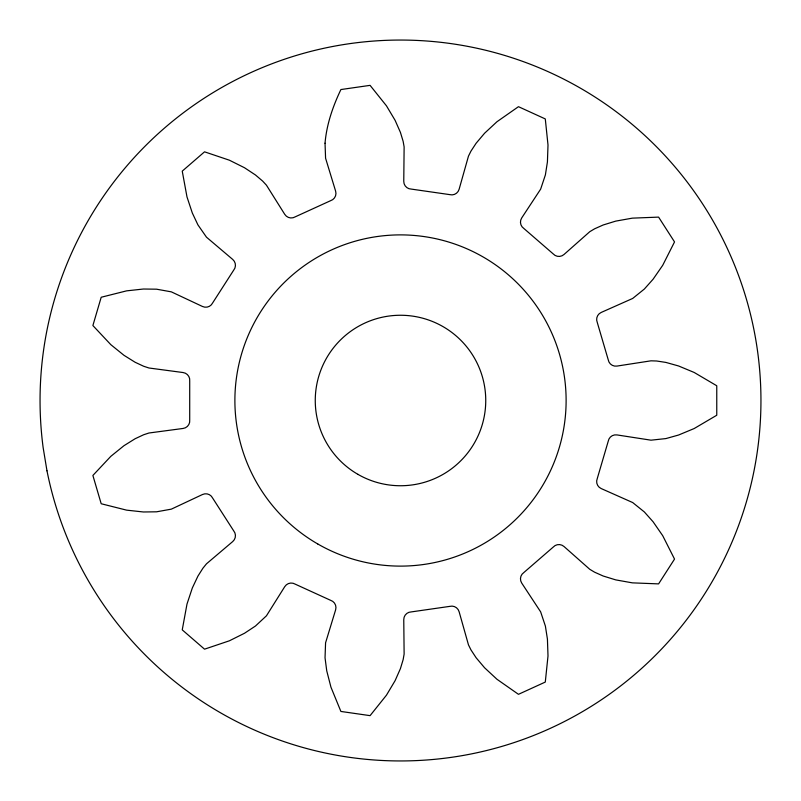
<?xml version="1.0" encoding="UTF-8"?>
<svg xmlns="http://www.w3.org/2000/svg" width="801" height="801" viewBox="0 0 801 801"><rect width="100%" height="100%" fill="white"/><g stroke="black" fill="none" stroke-linecap="round" stroke-linejoin="round"><path stroke-width="1.2" d="M325.036 143.219L325.576 158.208L335.619 191.129A7.65 7.65 0 0 1 330.573 200.701L295.289 216.811A7.65 7.65 0 0 1 284.755 214.358L266.453 185.201L262.628 181.066L255.479 174.988L244.505 167.739L229.386 160.2L204.535 151.83L182.248 171.134L186.993 196.926L192.31 212.976L197.917 224.861L206.478 237.176L232.721 259.444A7.65 7.65 0 0 1 233.652 270.217L212.686 302.858A7.65 7.65 0 0 1 202.493 306.483L171.334 291.854L156.575 289.191L143.429 289.021L126.628 290.853L101.196 297.251L92.886 325.546L110.828 344.67L123.975 355.304L135.119 362.262L143.619 366.237L148.976 367.999L183.099 372.545A7.65 7.65 0 0 1 189.707 381.106L189.707 419.894A7.65 7.65 0 0 1 183.099 428.455L148.976 433.001L143.619 434.763L135.119 438.738L123.975 445.696L110.828 456.33L92.886 475.454L101.196 503.749L126.628 510.147L143.429 511.979L156.575 511.809L171.334 509.146L202.493 494.517A7.65 7.65 0 0 1 212.686 498.142L233.652 530.783A7.65 7.65 0 0 1 232.721 541.556L206.478 563.824L202.923 568.199L197.917 576.139L192.31 588.024L186.993 604.074L182.248 629.866L204.535 649.17L229.386 640.8L244.505 633.261L255.479 626.012L266.453 615.799L284.755 586.642A7.65 7.65 0 0 1 295.289 584.189L330.573 600.299A7.65 7.65 0 0 1 335.619 609.871L325.576 642.792L325.036 657.781L326.738 670.817L330.953 687.188L340.896 711.448L370.082 715.643L386.462 695.168L395.113 680.65L400.42 668.625L403.143 659.634L404.125 654.087L403.764 619.664A7.65 7.65 0 0 1 411.303 611.904L449.701 606.387A7.65 7.65 0 0 1 459.113 611.714L468.465 644.845L470.968 649.891L476.114 657.741L484.595 667.784L496.98 679.278L518.467 694.317L545.291 682.062L548.004 655.979L547.423 639.088L545.391 626.102L540.655 611.874L521.741 583.108A7.65 7.65 0 0 1 523.884 572.505L553.201 547.103A7.65 7.65 0 0 1 563.994 546.492L589.776 569.311L594.612 572.194L603.183 576.019L615.749 579.884L632.379 582.858L658.592 583.889L674.532 559.088L662.707 535.679L653.095 521.781L644.354 511.959L632.68 502.547L601.221 488.57A7.65 7.65 0 0 1 597.286 478.497L608.219 441.271A7.65 7.65 0 0 1 616.97 434.923L650.993 440.18L665.901 438.578L678.557 435.033L694.167 428.545L716.765 415.238L716.765 385.762L694.167 372.455L678.557 365.967L665.901 362.422L656.62 361.001L650.993 360.82L616.97 366.077A7.65 7.65 0 0 1 608.219 359.729L597.286 322.503A7.65 7.65 0 0 1 601.221 312.43L632.68 298.453L644.354 289.041L653.095 279.219L662.707 265.321L674.532 241.912L658.592 217.111L632.379 218.142L615.749 221.116L603.183 224.981L594.612 228.806L589.776 231.689L563.994 254.508A7.65 7.65 0 0 1 553.201 253.897L523.884 228.495A7.65 7.65 0 0 1 521.741 217.892L540.655 189.126L545.391 174.898L547.423 161.912L548.004 145.021L545.291 118.938L518.467 106.683L496.98 121.722L484.595 133.216L476.114 143.259L470.968 151.109L468.465 156.155L459.113 189.286A7.65 7.65 0 0 1 449.701 194.613L411.303 189.096A7.65 7.65 0 0 1 403.764 181.336L404.125 146.913L403.143 141.366L400.42 132.375L395.113 120.35L386.462 105.832L370.082 85.357L340.896 89.552C332.846 106.453 326.598 124.455 325.036 143.219M46.979 470.818L43.134 447.549A360.45 360.45 0 0 1 531.143 64.561A360.45 360.45 0 0 1 632.189 676.625A360.45 360.45 0 0 1 46.979 470.818M317.697 543.929A165.617 165.617 0 0 0 566.117 400.5A165.617 165.617 0 0 0 317.697 257.071A165.617 165.617 0 0 0 317.697 543.929M357.877 474.322A85.246 85.246 0 0 0 485.746 400.5A85.246 85.246 0 0 0 357.877 326.678A85.246 85.246 0 0 0 357.877 474.322"/></g></svg>
